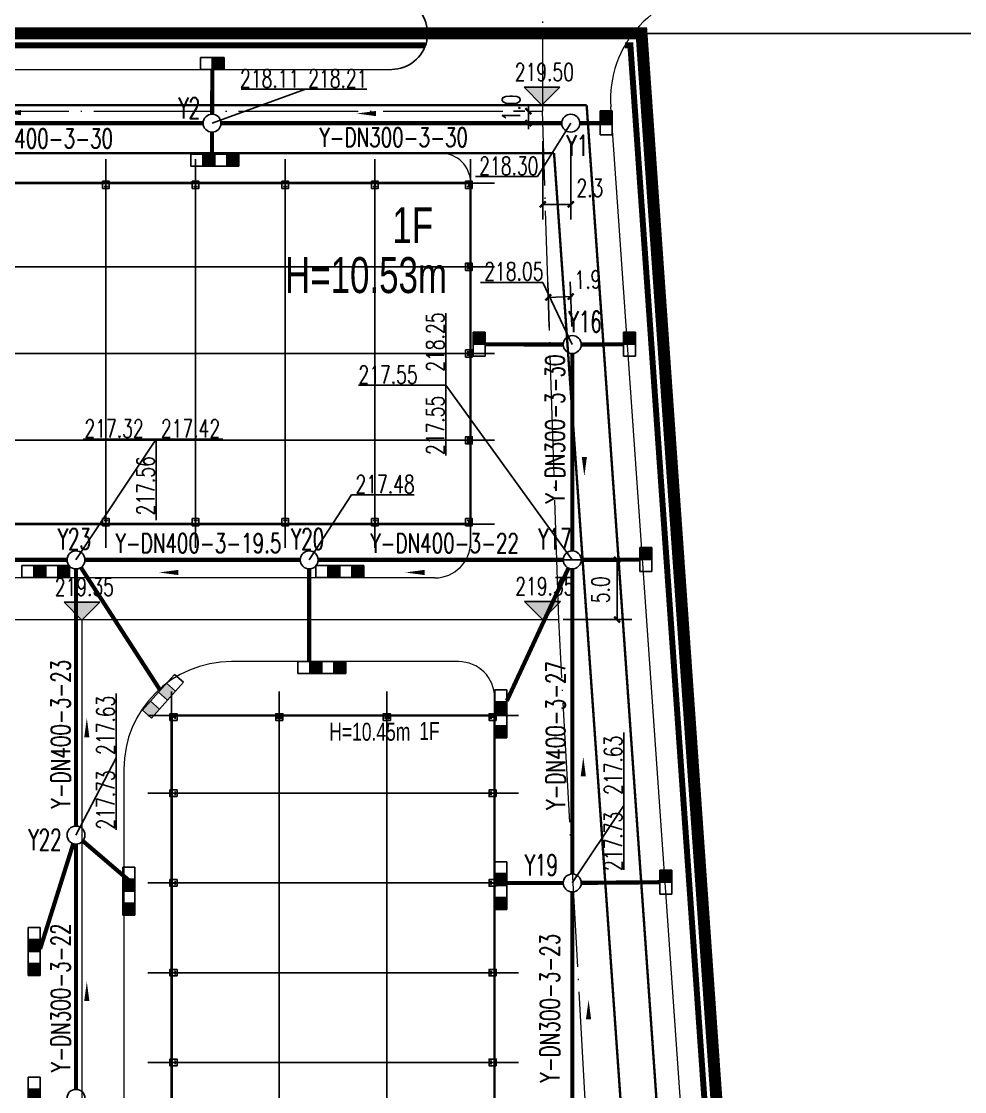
# Model space of a CAD drawing. Header units: metres. Extents: x 497246 to 997717, y 2998582 to 5998198.
# Drawn here: x 500507.6 to 500586.5, y 2999165.9 to 2999255.3 of the extents above; entities that cross this region are included whole.
import ezdxf
from ezdxf.enums import TextEntityAlignment as Align

# ---------------------------------------------------------------- set-up
doc = ezdxf.new("R2010")
doc.units = ezdxf.units.M
doc.header["$LTSCALE"] = 1000
for name, pattern in [('ACAD_ISO05W100', [34, 24, -3, 0.5, -3, 0.5, -3]), ('CENTER', [2, 1.25, -0.25, 0.25, -0.25]), ('DASH', [0.35, 0.25, -0.1]), ('DASHED', [19.05, 12.7, -6.35]), ('DOTE', [2.42, 2, -0.2, 0.02, -0.2]), ('PHANTOM2', [31.75, 15.875, -3.175, 3.175, -3.175, 3.175, -3.175])]:
    doc.linetypes.add(name, pattern=pattern)
doc.layers.get('0').update_dxf_attribs({"linetype": 'CONTINUOUS'})
doc.layers.get('Defpoints').update_dxf_attribs({"linetype": 'CONTINUOUS'})
for name, color, linetype in [('COLUMN', 9, 'CONTINUOUS'), ('DIM_ELEV', 3, 'CONTINUOUS'), ('DOTE', 1, 'CENTER'), ('PIPE-雨水', 4, 'CONTINUOUS'), ('PUB_TEXT', 7, 'CONTINUOUS'), ('RD-红线', 7, 'CONTINUOUS'), ('TEXT_雨水', 7, 'CONTINUOUS'), ('TWT_DIM', 3, 'CONTINUOUS'), ('TWT_雨水口', 4, 'CONTINUOUS'), ('WELL_雨水', 4, 'CONTINUOUS'), ('YD-R2', 50, 'CONTINUOUS'), ('围墙', 6, 'FENCELINE2'), ('图例层', 7, 'CONTINUOUS'), ('建筑', 7, 'CONTINUOUS'), ('文字', 255, 'CONTINUOUS'), ('新建建筑', 2, 'CONTINUOUS'), ('用地边界', 7, 'CONTINUOUS'), ('红线', 1, 'PHANTOM2'), ('雨水标注', 100, 'CONTINUOUS')]:
    doc.layers.add(name, color=color, linetype=linetype)
doc.layers.add('道路', color=4, linetype='CONTINUOUS', lineweight=15)
doc.layers.add('道路中线', color=1, linetype='DOTE', lineweight=13)
doc.styles.add('_TCH_DIM', font='SIMPLEX', dxfattribs={"bigfont": 'GBCBIG'})
doc.styles.add('_TCH_DIM_T3', font='SIMPLEX', dxfattribs={"width": 0.705882, "bigfont": 'GBCBIG'})
doc.styles.add('_TWT_WELL', font='SIMPLEX', dxfattribs={"width": 0.8, "height": 3.5, "bigfont": 'HZTXT'})
doc.styles.add('HZTXT', font='txt', dxfattribs={"width": 0.7, "bigfont": 'HZTXT'})
doc.styles.add('TG_LINETYPE', font='SIMPLEX', dxfattribs={"width": 0.8, "height": 3, "bigfont": 'HZTXT'})
doc.styles.add('亨利项目总图布置_2022_8_8_t3--03$0$亨利项目总图布置_2022_8_8_t3--02$0$CEC', font='ARIALN.TTF')
doc.linetypes.add('FENCELINE2', pattern='A,6.35,-2.54,[132,ltypeshp.shx,S=2.54,R=0,X=-2.54,Y=0],-2.54,25.4', length=36.83)
doc.linetypes.add('TG_W', pattern='A,2,-0.3,["W",TG_LINETYPE,S=0.1,R=0,X=-0.23,Y=-0.15],0', length=2.3)
doc.linetypes.add('TG_Y', pattern='A,2,-0.3,["Y",TG_LINETYPE,S=0.1,R=0,X=-0.23,Y=-0.15],0', length=2.3)
doc.dimstyles.new('_TWT_ARCH&&1', dxfattribs={"dimtxt": 1.4875, "dimasz": 0.5, "dimexe": 1.25, "dimexo": 1.5, "dimgap": 0.63125, "dimtad": 1, "dimdec": 1, "dimzin": 0, "dimdsep": 46, "dimtxsty": '_TCH_DIM_T3', "dimblk": 'ARCHTICK', "dimcen": 0.09, "dimclrt": 7, "dimazin": 2, "dimtfac": 1, "dimtdec": 1, "dimtix": 1, "dimtmove": 2, "dimatfit": 3, "dimfxl": 1, "dimtolj": 1, "dimtzin": 0, "dimarcsym": 0})

# ---------------------------------------------------------------- blocks, each defined once
blk = doc.blocks.new('_ArchTick')
at = {"color": 0, "linetype": 'ByBlock', "const_width": 0.4}
blk.add_lwpolyline([(-0.5, -0.5), (0.5, 0.5)], dxfattribs=at)
blk = doc.blocks.new('*D282')
at = {"layer": 'Defpoints', "color": 0, "transparency": 16777216}
for p in [(500551.403, 2999210.333), (500557.398, 2999210.333), (500551.403, 2999205.34)]:
    blk.add_point(p, dxfattribs=at)
at = {"layer": 'TWT_DIM', "color": 0, "lineweight": -2, "transparency": 16777216}
for p, q in [((500552.903, 2999210.333), (500558.648, 2999210.333)), ((500557.398, 2999205.34), (500557.398, 2999210.333)), ((500552.903, 2999205.34), (500558.648, 2999205.34))]:
    blk.add_line(p, q, dxfattribs=at)
at = {"layer": 'TWT_DIM', "color": 0, "lineweight": -2, "transparency": 16777216, "xscale": 0.5, "yscale": 0.5, "zscale": 0.5}
for p, rotation in [((500557.398, 2999210.333), 90), ((500557.398, 2999205.34), 270)]:
    blk.add_blockref('_ArchTick', p, dxfattribs=dict(at, rotation=rotation))
at = {"layer": 'TWT_DIM', "color": 7, "transparency": 16777216, "insert": (500556.023, 2999207.836), "char_height": 1.4875, "attachment_point": 5, "rotation": 90, "style": '_TCH_DIM_T3'}
blk.add_mtext('\\A1;5.0', dxfattribs=at)
blk = doc.blocks.new('*D286')
at = {"layer": 'Defpoints', "color": 0, "transparency": 16777216}
for p in [(500549.984, 2999247.833), (500551.187, 2999247.833), (500551.187, 2999246.833)]:
    blk.add_point(p, dxfattribs=at)
at = {"layer": 'TWT_DIM', "color": 0, "lineweight": -2, "transparency": 16777216}
for p, q in [((500549.984, 2999247.833), (500549.984, 2999248.333)), ((500549.687, 2999247.833), (500548.734, 2999247.833)), ((500549.984, 2999246.833), (500549.984, 2999247.833)), ((500549.687, 2999246.833), (500548.734, 2999246.833)), ((500549.984, 2999246.833), (500549.984, 2999246.333))]:
    blk.add_line(p, q, dxfattribs=at)
at = {"layer": 'TWT_DIM', "color": 0, "lineweight": -2, "transparency": 16777216, "xscale": 0.5, "yscale": 0.5, "zscale": 0.5}
for p, rotation in [((500549.984, 2999247.833), 270), ((500549.984, 2999246.833), 90)]:
    blk.add_blockref('_ArchTick', p, dxfattribs=dict(at, rotation=rotation))
at = {"layer": 'TWT_DIM', "color": 7, "transparency": 16777216, "insert": (500548.549, 2999248.114), "char_height": 1.4875, "attachment_point": 5, "rotation": 90, "style": '_TCH_DIM_T3'}
blk.add_mtext('\\A1;1.0', dxfattribs=at)
blk = doc.blocks.new('*D295')
at = {"layer": 'Defpoints', "color": 0, "transparency": 16777216}
for p in [(500553.526, 2999232.336), (500551.783, 2999228.273), (500553.655, 2999228.333)]:
    blk.add_point(p, dxfattribs=at)
at = {"layer": 'TWT_DIM', "color": 0, "lineweight": -2, "transparency": 16777216}
for p, q in [((500551.735, 2999229.772), (500551.614, 2999233.526)), ((500553.607, 2999229.832), (500553.486, 2999233.586)), ((500551.654, 2999232.276), (500553.526, 2999232.336))]:
    blk.add_line(p, q, dxfattribs=at)
at = {"layer": 'TWT_DIM', "color": 0, "lineweight": -2, "transparency": 16777216, "xscale": 0.5, "yscale": 0.5, "zscale": 0.5}
for p, rotation in [((500551.654, 2999232.276), 181.8391519101603), ((500553.526, 2999232.336), 1.839151910160315)]:
    blk.add_blockref('_ArchTick', p, dxfattribs=dict(at, rotation=rotation))
at = {"layer": 'TWT_DIM', "color": 7, "transparency": 16777216, "insert": (500554.956, 2999233.758), "char_height": 1.4875, "attachment_point": 5, "rotation": 1.83915, "style": '_TCH_DIM_T3'}
blk.add_mtext('\\A1;1.9', dxfattribs=at)
blk = doc.blocks.new('*D296')
at = {"layer": 'Defpoints', "color": 0, "transparency": 16777216}
for p in [(500551.187, 2999246.833), (500553.53, 2999246.833), (500553.53, 2999240.047)]:
    blk.add_point(p, dxfattribs=at)
at = {"layer": 'TWT_DIM', "color": 0, "lineweight": -2, "transparency": 16777216}
for p, q in [((500551.187, 2999245.333), (500551.187, 2999238.797)), ((500553.53, 2999245.333), (500553.53, 2999238.797)), ((500551.187, 2999240.047), (500553.53, 2999240.047))]:
    blk.add_line(p, q, dxfattribs=at)
at = {"layer": 'TWT_DIM', "color": 0, "lineweight": -2, "transparency": 16777216, "xscale": 0.5, "yscale": 0.5, "zscale": 0.5, "rotation": 180}
blk.add_blockref('_ArchTick', (500551.187, 2999240.047), dxfattribs=at)
at = {"layer": 'TWT_DIM', "color": 0, "lineweight": -2, "transparency": 16777216, "xscale": 0.5, "yscale": 0.5, "zscale": 0.5}
blk.add_blockref('_ArchTick', (500553.53, 2999240.047), dxfattribs=at)
at = {"layer": 'TWT_DIM', "color": 7, "transparency": 16777216, "insert": (500555.13, 2999241.422), "char_height": 1.4875, "attachment_point": 5, "style": '_TCH_DIM_T3'}
blk.add_mtext('\\A1;2.3', dxfattribs=at)
blk = doc.blocks.new('$TwtSys$00000187')
blk.add_circle((0, 0), 0.5)
blk = doc.blocks.new('$TwtSys$00000424')
for p, q in [((-500, 250), (500, 250)), ((-500, -250), (-500, 250)), ((0, -250), (0, 250)), ((500, 250), (500, -250)), ((500, -250), (-500, -250))]:
    blk.add_line(p, q)
blk.add_solid([(0, 250), (500, 250), (0, -250), (500, -250)])
blk = doc.blocks.new('$TwtSys$00000425')
for p, q in [((-1000, -250), (-1000, 250)), ((-1000, 250), (0, 250)), ((-500, -250), (-500, 250)), ((0, 250), (1000, 250)), ((0, 250), (0, -250)), ((0, -250), (0, 250)), ((500, -250), (500, 250)), ((1000, 250), (1000, -250)), ((0, -250), (-1000, -250)), ((1000, -250), (0, -250))]:
    blk.add_line(p, q)
for points in [[(-500, 250), (0, 250), (-500, -250), (0, -250)], [(500, 250), (1000, 250), (500, -250), (1000, -250)]]:
    blk.add_solid(points)

msp = doc.modelspace()

# ---------------------------------------------------------------- hatches: boundary and pattern name
at = {"layer": 'DIM_ELEV'}
for points in [[(500551.121, 2999248.337), (500549.621, 2999249.837), (500552.621, 2999249.837)], [(500512.653, 2999205.307), (500511.153, 2999206.807), (500514.153, 2999206.807)], [(500551.163, 2999205.356), (500549.663, 2999206.856), (500552.663, 2999206.856)]]:
    msp.add_hatch(color=0, dxfattribs=at).paths.add_polyline_path(points)

# ---------------------------------------------------------------- linework, layer by layer
at = {"color": 0, "ltscale": 0.1}
msp.add_arc((500538.553, 2999254.333), 3, 270, 66.44354, dxfattribs=at)
at = {"layer": 'COLUMN', "color": 7}
for points in [[(500514.38, 2999241.383), (500514.93, 2999241.383), (500514.93, 2999241.983), (500514.38, 2999241.983)], [(500521.88, 2999241.383), (500522.43, 2999241.383), (500522.43, 2999241.983), (500521.88, 2999241.983)], [(500529.38, 2999241.383), (500529.93, 2999241.383), (500529.93, 2999241.983), (500529.38, 2999241.983)], [(500536.88, 2999241.383), (500537.43, 2999241.383), (500537.43, 2999241.983), (500536.88, 2999241.983)], [(500544.74, 2999241.383), (500545.29, 2999241.383), (500545.29, 2999241.983), (500544.74, 2999241.983)], [(500544.74, 2999234.533), (500545.29, 2999234.533), (500545.29, 2999235.133), (500544.74, 2999235.133)], [(500544.74, 2999227.283), (500545.29, 2999227.283), (500545.29, 2999227.883), (500544.74, 2999227.883)], [(500544.74, 2999220.033), (500545.29, 2999220.033), (500545.29, 2999220.633), (500544.74, 2999220.633)], [(500514.38, 2999213.183), (500514.93, 2999213.183), (500514.93, 2999213.783), (500514.38, 2999213.783)], [(500521.88, 2999213.183), (500522.43, 2999213.183), (500522.43, 2999213.783), (500521.88, 2999213.783)], [(500529.38, 2999213.183), (500529.93, 2999213.183), (500529.93, 2999213.783), (500529.38, 2999213.783)], [(500536.88, 2999213.183), (500537.43, 2999213.183), (500537.43, 2999213.783), (500536.88, 2999213.783)], [(500544.74, 2999213.183), (500545.29, 2999213.183), (500545.29, 2999213.783), (500544.74, 2999213.783)], [(500520.605, 2999196.918), (500520.605, 2999197.468), (500520.005, 2999197.468), (500520.005, 2999196.918)], [(500529.455, 2999196.918), (500529.455, 2999197.468), (500528.855, 2999197.468), (500528.855, 2999196.918)], [(500538.455, 2999196.918), (500538.455, 2999197.468), (500537.855, 2999197.468), (500537.855, 2999196.918)], [(500547.305, 2999196.918), (500547.305, 2999197.468), (500546.705, 2999197.468), (500546.705, 2999196.918)], [(500520.605, 2999190.558), (500520.605, 2999191.108), (500520.005, 2999191.108), (500520.005, 2999190.558)], [(500547.305, 2999190.558), (500547.305, 2999191.108), (500546.705, 2999191.108), (500546.705, 2999190.558)], [(500520.605, 2999183.058), (500520.605, 2999183.608), (500520.005, 2999183.608), (500520.005, 2999183.058)], [(500547.305, 2999183.058), (500547.305, 2999183.608), (500546.705, 2999183.608), (500546.705, 2999183.058)], [(500520.605, 2999175.558), (500520.605, 2999176.108), (500520.005, 2999176.108), (500520.005, 2999175.558)], [(500547.305, 2999175.558), (500547.305, 2999176.108), (500546.705, 2999176.108), (500546.705, 2999175.558)], [(500520.605, 2999168.058), (500520.605, 2999168.608), (500520.005, 2999168.608), (500520.005, 2999168.058)], [(500547.305, 2999168.058), (500547.305, 2999168.608), (500546.705, 2999168.608), (500546.705, 2999168.058)]]:
    msp.add_lwpolyline(points, close=True, dxfattribs=at)
for points in [[(500514.515, 2999241.833), (500514.795, 2999241.833), (500514.795, 2999241.821), (500514.66, 2999241.821), (500514.66, 2999241.545), (500514.795, 2999241.545), (500514.795, 2999241.533), (500514.515, 2999241.533), (500514.515, 2999241.545), (500514.65, 2999241.545), (500514.65, 2999241.821), (500514.515, 2999241.821), (500514.515, 2999241.833)], [(500522.015, 2999241.833), (500522.295, 2999241.833), (500522.295, 2999241.821), (500522.16, 2999241.821), (500522.16, 2999241.545), (500522.295, 2999241.545), (500522.295, 2999241.533), (500522.015, 2999241.533), (500522.015, 2999241.545), (500522.15, 2999241.545), (500522.15, 2999241.821), (500522.015, 2999241.821), (500522.015, 2999241.833)], [(500529.515, 2999241.833), (500529.795, 2999241.833), (500529.795, 2999241.821), (500529.66, 2999241.821), (500529.66, 2999241.545), (500529.795, 2999241.545), (500529.795, 2999241.533), (500529.515, 2999241.533), (500529.515, 2999241.545), (500529.65, 2999241.545), (500529.65, 2999241.821), (500529.515, 2999241.821), (500529.515, 2999241.833)], [(500537.015, 2999241.833), (500537.295, 2999241.833), (500537.295, 2999241.821), (500537.16, 2999241.821), (500537.16, 2999241.545), (500537.295, 2999241.545), (500537.295, 2999241.533), (500537.015, 2999241.533), (500537.015, 2999241.545), (500537.15, 2999241.545), (500537.15, 2999241.821), (500537.015, 2999241.821), (500537.015, 2999241.833)], [(500544.875, 2999241.833), (500545.155, 2999241.833), (500545.155, 2999241.821), (500545.02, 2999241.821), (500545.02, 2999241.545), (500545.155, 2999241.545), (500545.155, 2999241.533), (500544.875, 2999241.533), (500544.875, 2999241.545), (500545.01, 2999241.545), (500545.01, 2999241.821), (500544.875, 2999241.821), (500544.875, 2999241.833)], [(500544.875, 2999234.983), (500545.155, 2999234.983), (500545.155, 2999234.971), (500545.02, 2999234.971), (500545.02, 2999234.695), (500545.155, 2999234.695), (500545.155, 2999234.683), (500544.875, 2999234.683), (500544.875, 2999234.695), (500545.01, 2999234.695), (500545.01, 2999234.971), (500544.875, 2999234.971), (500544.875, 2999234.983)], [(500544.875, 2999227.733), (500545.155, 2999227.733), (500545.155, 2999227.721), (500545.02, 2999227.721), (500545.02, 2999227.445), (500545.155, 2999227.445), (500545.155, 2999227.433), (500544.875, 2999227.433), (500544.875, 2999227.445), (500545.01, 2999227.445), (500545.01, 2999227.721), (500544.875, 2999227.721), (500544.875, 2999227.733)], [(500544.875, 2999220.483), (500545.155, 2999220.483), (500545.155, 2999220.471), (500545.02, 2999220.471), (500545.02, 2999220.195), (500545.155, 2999220.195), (500545.155, 2999220.183), (500544.875, 2999220.183), (500544.875, 2999220.195), (500545.01, 2999220.195), (500545.01, 2999220.471), (500544.875, 2999220.471), (500544.875, 2999220.483)], [(500514.515, 2999213.633), (500514.795, 2999213.633), (500514.795, 2999213.621), (500514.66, 2999213.621), (500514.66, 2999213.345), (500514.795, 2999213.345), (500514.795, 2999213.333), (500514.515, 2999213.333), (500514.515, 2999213.345), (500514.65, 2999213.345), (500514.65, 2999213.621), (500514.515, 2999213.621), (500514.515, 2999213.633)], [(500522.015, 2999213.633), (500522.295, 2999213.633), (500522.295, 2999213.621), (500522.16, 2999213.621), (500522.16, 2999213.345), (500522.295, 2999213.345), (500522.295, 2999213.333), (500522.015, 2999213.333), (500522.015, 2999213.345), (500522.15, 2999213.345), (500522.15, 2999213.621), (500522.015, 2999213.621), (500522.015, 2999213.633)], [(500529.515, 2999213.633), (500529.795, 2999213.633), (500529.795, 2999213.621), (500529.66, 2999213.621), (500529.66, 2999213.345), (500529.795, 2999213.345), (500529.795, 2999213.333), (500529.515, 2999213.333), (500529.515, 2999213.345), (500529.65, 2999213.345), (500529.65, 2999213.621), (500529.515, 2999213.621), (500529.515, 2999213.633)], [(500537.015, 2999213.633), (500537.295, 2999213.633), (500537.295, 2999213.621), (500537.16, 2999213.621), (500537.16, 2999213.345), (500537.295, 2999213.345), (500537.295, 2999213.333), (500537.015, 2999213.333), (500537.015, 2999213.345), (500537.15, 2999213.345), (500537.15, 2999213.621), (500537.015, 2999213.621), (500537.015, 2999213.633)], [(500544.875, 2999213.633), (500545.155, 2999213.633), (500545.155, 2999213.621), (500545.02, 2999213.621), (500545.02, 2999213.345), (500545.155, 2999213.345), (500545.155, 2999213.333), (500544.875, 2999213.333), (500544.875, 2999213.345), (500545.01, 2999213.345), (500545.01, 2999213.621), (500544.875, 2999213.621), (500544.875, 2999213.633)], [(500520.155, 2999197.053), (500520.155, 2999197.333), (500520.167, 2999197.333), (500520.167, 2999197.198), (500520.443, 2999197.198), (500520.443, 2999197.333), (500520.455, 2999197.333), (500520.455, 2999197.053), (500520.443, 2999197.053), (500520.443, 2999197.188), (500520.167, 2999197.188), (500520.167, 2999197.053), (500520.155, 2999197.053)], [(500529.005, 2999197.053), (500529.005, 2999197.333), (500529.017, 2999197.333), (500529.017, 2999197.198), (500529.293, 2999197.198), (500529.293, 2999197.333), (500529.305, 2999197.333), (500529.305, 2999197.053), (500529.293, 2999197.053), (500529.293, 2999197.188), (500529.017, 2999197.188), (500529.017, 2999197.053), (500529.005, 2999197.053)], [(500538.005, 2999197.053), (500538.005, 2999197.333), (500538.017, 2999197.333), (500538.017, 2999197.198), (500538.293, 2999197.198), (500538.293, 2999197.333), (500538.305, 2999197.333), (500538.305, 2999197.053), (500538.293, 2999197.053), (500538.293, 2999197.188), (500538.017, 2999197.188), (500538.017, 2999197.053), (500538.005, 2999197.053)], [(500546.855, 2999197.053), (500546.855, 2999197.333), (500546.867, 2999197.333), (500546.867, 2999197.198), (500547.143, 2999197.198), (500547.143, 2999197.333), (500547.155, 2999197.333), (500547.155, 2999197.053), (500547.143, 2999197.053), (500547.143, 2999197.188), (500546.867, 2999197.188), (500546.867, 2999197.053), (500546.855, 2999197.053)], [(500520.155, 2999190.693), (500520.155, 2999190.973), (500520.167, 2999190.973), (500520.167, 2999190.838), (500520.443, 2999190.838), (500520.443, 2999190.973), (500520.455, 2999190.973), (500520.455, 2999190.693), (500520.443, 2999190.693), (500520.443, 2999190.828), (500520.167, 2999190.828), (500520.167, 2999190.693), (500520.155, 2999190.693)], [(500546.855, 2999190.693), (500546.855, 2999190.973), (500546.867, 2999190.973), (500546.867, 2999190.838), (500547.143, 2999190.838), (500547.143, 2999190.973), (500547.155, 2999190.973), (500547.155, 2999190.693), (500547.143, 2999190.693), (500547.143, 2999190.828), (500546.867, 2999190.828), (500546.867, 2999190.693), (500546.855, 2999190.693)], [(500520.155, 2999183.193), (500520.155, 2999183.473), (500520.167, 2999183.473), (500520.167, 2999183.338), (500520.443, 2999183.338), (500520.443, 2999183.473), (500520.455, 2999183.473), (500520.455, 2999183.193), (500520.443, 2999183.193), (500520.443, 2999183.328), (500520.167, 2999183.328), (500520.167, 2999183.193), (500520.155, 2999183.193)], [(500546.855, 2999183.193), (500546.855, 2999183.473), (500546.867, 2999183.473), (500546.867, 2999183.338), (500547.143, 2999183.338), (500547.143, 2999183.473), (500547.155, 2999183.473), (500547.155, 2999183.193), (500547.143, 2999183.193), (500547.143, 2999183.328), (500546.867, 2999183.328), (500546.867, 2999183.193), (500546.855, 2999183.193)], [(500520.155, 2999175.693), (500520.155, 2999175.973), (500520.167, 2999175.973), (500520.167, 2999175.838), (500520.443, 2999175.838), (500520.443, 2999175.973), (500520.455, 2999175.973), (500520.455, 2999175.693), (500520.443, 2999175.693), (500520.443, 2999175.828), (500520.167, 2999175.828), (500520.167, 2999175.693), (500520.155, 2999175.693)], [(500546.855, 2999175.693), (500546.855, 2999175.973), (500546.867, 2999175.973), (500546.867, 2999175.838), (500547.143, 2999175.838), (500547.143, 2999175.973), (500547.155, 2999175.973), (500547.155, 2999175.693), (500547.143, 2999175.693), (500547.143, 2999175.828), (500546.867, 2999175.828), (500546.867, 2999175.693), (500546.855, 2999175.693)], [(500520.155, 2999168.193), (500520.155, 2999168.473), (500520.167, 2999168.473), (500520.167, 2999168.338), (500520.443, 2999168.338), (500520.443, 2999168.473), (500520.455, 2999168.473), (500520.455, 2999168.193), (500520.443, 2999168.193), (500520.443, 2999168.328), (500520.167, 2999168.328), (500520.167, 2999168.193), (500520.155, 2999168.193)], [(500546.855, 2999168.193), (500546.855, 2999168.473), (500546.867, 2999168.473), (500546.867, 2999168.338), (500547.143, 2999168.338), (500547.143, 2999168.473), (500547.155, 2999168.473), (500547.155, 2999168.193), (500547.143, 2999168.193), (500547.143, 2999168.328), (500546.867, 2999168.328), (500546.867, 2999168.193), (500546.855, 2999168.193)]]:
    msp.add_lwpolyline(points, dxfattribs=at)
at = {"layer": 'DIM_ELEV', "color": 0}
for p, q in [((500551.121, 2999248.337), (500549.621, 2999249.837)), ((500549.621, 2999249.837), (500552.621, 2999249.837)), ((500551.121, 2999248.337), (500552.621, 2999249.837)), ((500512.653, 2999205.307), (500511.153, 2999206.807)), ((500511.153, 2999206.807), (500514.153, 2999206.807)), ((500512.653, 2999205.307), (500514.153, 2999206.807)), ((500551.163, 2999205.356), (500549.663, 2999206.856)), ((500549.663, 2999206.856), (500552.663, 2999206.856)), ((500551.163, 2999205.356), (500552.663, 2999206.856))]:
    msp.add_line(p, q, dxfattribs=at)
at = {"layer": 'DOTE'}
for p, q in [((500514.655, 2999211.333), (500514.655, 2999243.833)), ((500522.155, 2999211.333), (500522.155, 2999243.833)), ((500529.655, 2999211.333), (500529.655, 2999243.833)), ((500537.155, 2999211.333), (500537.155, 2999243.833)), ((500545.155, 2999211.333), (500545.155, 2999243.833)), ((500340.155, 2999241.833), (500547.155, 2999241.833)), ((500340.155, 2999234.833), (500547.155, 2999234.833)), ((500340.155, 2999227.583), (500547.155, 2999227.583)), ((500340.155, 2999220.333), (500547.155, 2999220.333)), ((500340.155, 2999213.333), (500547.155, 2999213.333)), ((500520.155, 2999076.333), (500520.155, 2999199.333)), ((500529.155, 2999076.333), (500529.155, 2999199.333)), ((500538.155, 2999076.333), (500538.155, 2999199.333)), ((500547.155, 2999076.333), (500547.155, 2999199.333)), ((500549.155, 2999197.333), (500518.155, 2999197.333)), ((500549.155, 2999190.833), (500518.155, 2999190.833)), ((500549.155, 2999183.333), (500518.155, 2999183.333)), ((500549.155, 2999175.833), (500518.155, 2999175.833)), ((500549.155, 2999168.333), (500518.155, 2999168.333))]:
    msp.add_line(p, q, dxfattribs=at)
at = {"layer": 'PIPE-雨水', "color": 0, "linetype": 'TG_Y', "ltscale": 2.5, "const_width": 0.35}
for points in [[(500523.539, 2999247.583), (500523.56, 2999251.333)], [(500523.521, 2999244.248), (500523.531, 2999246.083)]]:
    msp.add_lwpolyline(points, dxfattribs=at)
at = {"layer": 'PIPE-雨水', "color": 70, "linetype": 'ByBlock'}
for points in [[(500510.42, 2999247.713, 0, 0, 0), (500505.937, 2999247.72, 0, 0.432, 0), (500507.557, 2999247.717, 0, 0, 0)], [(500540.105, 2999247.636, 0, 0, 0), (500535.622, 2999247.643, 0, 0.432, 0), (500537.242, 2999247.64, 0, 0, 0)], [(500554.67, 2999221.806, 0, 0, 0), (500554.663, 2999217.323, 0, 0.432, 0), (500554.665, 2999218.943, 0, 0, 0)], [(500523.582, 2999209.277, 0, 0, 0), (500519.099, 2999209.283, 0, 0.432, 0), (500520.719, 2999209.281, 0, 0, 0)], [(500544.172, 2999209.277, 0, 0, 0), (500539.689, 2999209.283, 0, 0.432, 0), (500541.309, 2999209.281, 0, 0, 0)], [(500513.054, 2999192.635, 0, 0, 0), (500513.061, 2999197.118, 0, 0.432, 0), (500513.058, 2999195.498, 0, 0, 0)], [(500554.573, 2999189.39, 0, 0, 0), (500554.579, 2999193.872, 0, 0.432, 0), (500554.577, 2999192.252, 0, 0, 0)], [(500513.054, 2999170.6, 0, 0, 0), (500513.061, 2999175.082, 0, 0.432, 0), (500513.058, 2999173.462, 0, 0, 0)], [(500555.013, 2999169.082, 0, 0, 0), (500555.02, 2999173.565, 0, 0.432, 0), (500555.017, 2999171.945, 0, 0, 0)]]:
    msp.add_lwpolyline(points, format="xyseb", dxfattribs=at)
at = {"layer": 'PIPE-雨水', "color": 0, "linetype": 'TG_Y', "ltscale": 0.005, "const_width": 0.35}
for points in [[(500494.28, 2999246.833), (500522.78, 2999246.833)], [(500524.28, 2999246.833), (500552.78, 2999246.833)], [(500554.28, 2999246.833), (500556.968, 2999246.833)], [(500546.371, 2999228.354), (500552.905, 2999228.335)], [(500553.655, 2999211.083), (500553.655, 2999227.583)], [(500554.405, 2999228.336), (500557.949, 2999228.353)], [(500484.905, 2999210.333), (500511.405, 2999210.333)], [(500512.905, 2999210.333), (500530.905, 2999210.333)], [(500532.405, 2999210.333), (500552.905, 2999210.333)], [(500554.405, 2999210.335), (500559.305, 2999210.354)], [(500512.155, 2999209.583), (500512.155, 2999188.083)], [(500553.655, 2999184.083), (500553.655, 2999209.583)], [(500512.155, 2999186.583), (500512.155, 2999166.083)], [(500553.655, 2999161.083), (500553.655, 2999182.583)]]:
    msp.add_lwpolyline(points, dxfattribs=at)
at = {"layer": 'PIPE-雨水', "color": 0, "linetype": 'TG_Y', "ltscale": 0.0025, "const_width": 0.35}
for points in [[(500512.562, 2999209.703), (500519.192, 2999199.453)], [(500509.155, 2999177.812), (500511.929, 2999186.617)], [(500554.405, 2999183.339), (500560.989, 2999183.392)]]:
    msp.add_lwpolyline(points, dxfattribs=at)
at = {"layer": 'PIPE-雨水', "color": 0, "linetype": 'TG_W', "ltscale": 2.5, "const_width": 0.35}
for points in [[(500548.186, 2999198.552), (500553.339, 2999209.652)], [(500512.725, 2999186.845), (500516.516, 2999183.6)], [(500547.155, 2999183.333), (500552.905, 2999183.333)]]:
    msp.add_lwpolyline(points, dxfattribs=at)
at = {"layer": 'PIPE-雨水', "color": 0, "linetype": 'TG_Y', "ltscale": 0.003, "const_width": 0.35}
msp.add_lwpolyline([(500531.655, 2999209.583), (500531.655, 2999201.846)], dxfattribs=at)
at = {"layer": 'RD-红线', "ltscale": 0.1}
msp.add_lwpolyline([(500146.938, 2999232.918), (500146.888, 2999234.333, -0.414214), (500166.888, 2999254.333), (500562.501, 2999254.333)], format="xyb", dxfattribs=at)
msp.add_lwpolyline([(500146.938, 2999232.918), (500146.888, 2999234.333, -0.414214), (500166.888, 2999254.333), (500562.501, 2999254.333)], format="xyb", dxfattribs=at)
at = {"layer": 'YD-R2', "color": 0}
msp.add_lwpolyline([(500584.254, 2998901.333), (500577.774, 2998993.552), (500579.162, 2999023.723), (500571.746, 2999129.26), (500566.152, 2999158.941), (500559.448, 2999254.333)], dxfattribs=at)
at = {"layer": '围墙', "ltscale": 0.3, "const_width": 0.5, "flags": 128}
msp.add_lwpolyline([(500150.486, 2999162.67, 0.01723), (500147.937, 2999232.971), (500147.888, 2999234.35, -0.413944), (500166.888, 2999253.333), (500541.381, 2999253.333)], format="xyb", dxfattribs=at)
msp.add_lwpolyline([(500558.055, 2999253.333), (500558.516, 2999253.333), (500565.158, 2999158.813), (500570.752, 2999129.132), (500575.587, 2999060.333)], dxfattribs=at)
at = {"layer": '图例层', "color": 1, "linetype": 'DASHED', "ltscale": 0.5}
msp.add_line((500165.399, 2999248.333), (500551.155, 2999248.333), dxfattribs=at)
at = {"layer": '图例层', "color": 1, "linetype": 'DASHED', "ltscale": 0.5, "const_width": 0.2}
for points in [[(500170.866, 2999248.333), (500554.858, 2999248.333)], [(500554.858, 2999248.333), (500561.184, 2999158.3), (500566.779, 2999128.619), (500574.154, 2999023.663), (500572.766, 2998993.491), (500578.679, 2998909.333)]]:
    msp.add_lwpolyline(points, dxfattribs=at)
at = {"layer": '图例层', "color": 11, "linetype": 'DASH', "ltscale": 20, "const_width": 0.2, "flags": 128}
for points in [[(500171.239, 2999244.333), (500552.131, 2999244.333)], [(500552.131, 2999244.333), (500558.204, 2999157.916), (500563.798, 2999128.235), (500571.149, 2999023.626), (500569.761, 2998993.455), (500575.391, 2998913.333)]]:
    msp.add_lwpolyline(points, dxfattribs=at)
at = {"layer": '建筑', "linetype": 'Continuous', "const_width": 0.1}
for points in [[(500342.155, 2999213.333), (500545.155, 2999213.333), (500545.155, 2999241.833), (500342.155, 2999241.833)], [(500520.155, 2999197.333), (500520.155, 2999078.333), (500547.155, 2999078.333), (500547.155, 2999197.333)]]:
    msp.add_lwpolyline(points, close=True, dxfattribs=at)
at = {"layer": '新建建筑', "color": 0, "linetype": 'Continuous', "const_width": 0.2}
for points in [[(500342.155, 2999213.333), (500545.155, 2999213.333), (500545.155, 2999241.833), (500342.155, 2999241.833)], [(500520.155, 2999197.333), (500520.155, 2999078.333), (500547.155, 2999078.333), (500547.155, 2999197.333)]]:
    msp.add_lwpolyline(points, close=True, dxfattribs=at)
at = {"layer": '用地边界', "color": 0}
msp.add_lwpolyline([(500662.304, 2999254.333), (500166.888, 2999254.333, 0.414214), (500146.888, 2999234.333), (500146.938, 2999232.918, -0.017235), (500149.486, 2999162.668), (500149.784, 2998995.296), (500153.329, 2998970.302), (500153.41, 2998924.833, 0.37059), (500170.397, 2998905.061), (500171.584, 2998904.916), (500173.41, 2998904.833), (500240.418, 2998904.833), (500265.418, 2998901.333), (500622.522, 2998901.333)], format="xyb", dxfattribs=at)
at = {"layer": '红线', "color": 1, "linetype": 'ACAD_ISO05W100', "flags": 128}
for const_width in [1, 1, 1, 1, 0.7, 0.7, 0.7, 0.7]:
    msp.add_lwpolyline([(500559.448, 2999254.333), (500566.152, 2999158.941), (500571.746, 2999129.26), (500579.162, 2999023.723), (500577.774, 2998993.552), (500584.254, 2998901.333), (500265.418, 2998901.333), (500240.418, 2998904.833), (500173.41, 2998904.833), (500171.584, 2998904.916), (500170.397, 2998905.061, -0.37059), (500153.41, 2998924.833), (500153.329, 2998970.302), (500149.784, 2998995.296), (500149.486, 2999162.668, 0.017235), (500146.938, 2999232.918), (500146.888, 2999234.333, -0.414214), (500166.888, 2999254.333), (500559.448, 2999254.333)], format="xyb", close=True, dxfattribs=dict(at, const_width=const_width))
at = {"layer": '道路', "linetype": 'ByBlock', "lineweight": 0, "ltscale": 0.2}
for p, q in [((500165.46, 2999251.333), (500538.553, 2999251.333)), ((500344.655, 2999244.333), (500542.655, 2999244.333)), ((500344.655, 2999244.333), (500542.655, 2999244.333)), ((500542.155, 2999208.833), (500344.655, 2999208.833)), ((500544.155, 2999201.833), (500525.155, 2999201.833))]:
    msp.add_line(p, q, dxfattribs=at)
at = {"layer": '道路', "linetype": 'ByBlock', "ltscale": 0.2}
for p, q in [((500563.171, 2999158.556), (500556.872, 2999248.202)), ((500545.155, 2999211.833), (500545.155, 2999241.833)), ((500545.155, 2999211.833), (500545.155, 2999241.833)), ((500547.155, 2999198.833), (500547.155, 2999077.833)), ((500547.155, 2999198.833), (500547.155, 2999077.833)), ((500516.155, 2999192.833), (500516.155, 2999083.833))]:
    msp.add_line(p, q, dxfattribs=at)
for centre, radius, start, end in [((500565.85, 2999248.833), 9, 90, 184.01962), ((500542.655, 2999241.833), 2.5, 0, 90), ((500542.655, 2999241.833), 2.5, 0, 90), ((500544.155, 2999198.833), 3, 0, 90)]:
    msp.add_arc(centre, radius, start, end, dxfattribs=at)
at = {"layer": '道路', "linetype": 'ByBlock', "lineweight": 0, "ltscale": 0.2}
for centre, radius, start, end in [((500542.155, 2999211.833), 3, 270, 0), ((500542.155, 2999211.833), 3, 270, 0), ((500525.155, 2999192.833), 9, 90, 180)]:
    msp.add_arc(centre, radius, start, end, dxfattribs=at)
at = {"layer": '道路中线', "ltscale": 0.005}
for p, q in [((500551.155, 2999266.332), (500551.155, 2999247.833)), ((500551.155, 2999266.332), (500551.155, 2999247.833)), ((500332.155, 2999247.833), (500551.155, 2999247.833)), ((500332.155, 2999247.833), (500551.155, 2999247.833)), ((500552.52, 2999205.333), (500551.155, 2999247.833)), ((500552.52, 2999205.333), (500332.155, 2999205.333)), ((500512.655, 2999205.333), (500512.655, 2999067.583)), ((500560.114, 2999067.583), (500552.52, 2999205.333))]:
    msp.add_line(p, q, dxfattribs=at)
at = {"layer": '道路中线', "ltscale": 5}
for p, q in [((500551.155, 2999205.333), (500332.155, 2999205.333)), ((500512.655, 2999205.333), (500512.655, 2999067.583))]:
    msp.add_line(p, q, dxfattribs=at)
at = {"layer": '雨水标注', "color": 70}
for p, q in [((500531.346, 2999249.68), (500523.53, 2999246.833)), ((500531.346, 2999249.68), (500525.964, 2999249.68)), ((500536.472, 2999249.68), (500531.346, 2999249.68)), ((500550.759, 2999242.379), (500553.53, 2999246.833)), ((500550.759, 2999242.379), (500553.53, 2999246.833)), ((500550.759, 2999242.379), (500545.561, 2999242.379)), ((500550.759, 2999242.379), (500545.561, 2999242.379)), ((500551.182, 2999233.512), (500545.984, 2999233.512)), ((500551.182, 2999233.512), (500553.655, 2999228.333)), ((500543.087, 2999230.952), (500543.087, 2999224.93)), ((500543.087, 2999224.93), (500535.766, 2999224.93)), ((500543.087, 2999224.93), (500543.087, 2999219.05)), ((500543.087, 2999224.93), (500553.655, 2999210.333)), ((500518.865, 2999220.425), (500512.155, 2999210.333)), ((500518.865, 2999220.425), (500512.766, 2999220.425)), ((500524.432, 2999220.425), (500518.865, 2999220.425)), ((500518.865, 2999220.425), (500518.865, 2999213.653)), ((500535.197, 2999215.777), (500531.655, 2999210.333)), ((500540.422, 2999215.777), (500535.197, 2999215.777)), ((500515.516, 2999199.17), (500515.516, 2999193.796)), ((500557.96, 2999195.92), (500557.96, 2999189.802)), ((500515.516, 2999193.796), (500512.155, 2999187.333)), ((500515.516, 2999193.796), (500515.516, 2999187.783)), ((500557.96, 2999189.802), (500553.655, 2999183.333)), ((500557.96, 2999189.802), (500557.96, 2999184.42))]:
    msp.add_line(p, q, dxfattribs=at)

# ---------------------------------------------------------------- block references
at = {"layer": 'TWT_雨水口', "xscale": 0.002, "yscale": 0.002, "zscale": 0.002}
for name, p in [('$TwtSys$00000424', (500523.553, 2999251.834)), ('$TwtSys$00000425', (500523.761, 2999243.748)), ('$TwtSys$00000425', (500509.623, 2999209.358)), ('$TwtSys$00000425', (500534.225, 2999209.358)), ('$TwtSys$00000425', (500532.712, 2999201.334))]:
    msp.add_blockref(name, p, dxfattribs=at)
for name, p, rotation in [('$TwtSys$00000424', (500556.495, 2999246.872), 90), ('$TwtSys$00000424', (500545.871, 2999228.356), 90), ('$TwtSys$00000424', (500558.449, 2999228.356), 90), ('$TwtSys$00000424', (500559.805, 2999210.356), 90), ('$TwtSys$00000425', (500519.431, 2999198.942), 228.2535795049195), ('$TwtSys$00000425', (500547.686, 2999197.475), 270), ('$TwtSys$00000425', (500547.686, 2999183.11), 270), ('$TwtSys$00000425', (500516.572, 2999182.639), 270), ('$TwtSys$00000424', (500561.489, 2999183.396), 90), ('$TwtSys$00000425', (500508.657, 2999177.604), 270), ('$TwtSys$00000425', (500508.657, 2999165.11), 270)]:
    msp.add_blockref(name, p, dxfattribs=dict(at, rotation=rotation))
at = {"layer": 'WELL_雨水', "xscale": 1.5, "yscale": 1.5, "zscale": 1.5}
for p in [(500523.53, 2999246.833), (500512.155, 2999210.333), (500531.655, 2999210.333), (500512.155, 2999187.333), (500553.655, 2999183.333), (500512.155, 2999165.333)]:
    msp.add_blockref('$TwtSys$00000187', p, dxfattribs=at)
for p, rotation in [((500553.53, 2999246.833), 359.9999999998761), ((500553.655, 2999228.333), 359.9999999998776), ((500553.655, 2999210.333), 359.9999999998776)]:
    msp.add_blockref('$TwtSys$00000187', p, dxfattribs=dict(at, rotation=rotation))

# ---------------------------------------------------------------- texts
at = {"layer": 'PIPE-雨水', "color": 70, "style": 'HZTXT', "width": 0.7}
for s, p in [('Y-DN400-3-30', (500509.032, 2999245.557, 20.881)), ('Y-DN300-3-30', (500538.716, 2999245.652, 20.881)), ('Y-DN400-3-19.5', (500522.389, 2999211.732, 20.881)), ('Y-DN400-3-22', (500542.979, 2999211.732, 20.881))]:
    msp.add_text(s, height=1.6, dxfattribs=at).set_placement(p, align=Align.MIDDLE)
for s, p in [('Y-DN300-3-30', (500552.208, 2999221.276, 20.881)), ('Y-DN400-3-23', (500510.87, 2999195.768, 20.881)), ('Y-DN400-3-27', (500552.259, 2999195.668, 20.881)), ('Y-DN300-3-22', (500510.87, 2999173.733, 20.881)), ('Y-DN300-3-23', (500551.774, 2999172.87, 20.881))]:
    msp.add_text(s, height=1.6, rotation=90, dxfattribs=at).set_placement(p, align=Align.MIDDLE)
at = {"layer": 'PUB_TEXT', "color": 0, "style": '_TCH_DIM', "width": 0.705882}
for s, p in [('219.50', (500548.846, 2999250.362)), ('219.35', (500510.378, 2999207.332)), ('219.35', (500548.888, 2999207.381))]:
    msp.add_text(s, height=1.4875, dxfattribs=at).set_placement(p)
at = {"layer": 'TEXT_雨水', "style": '_TWT_WELL', "width": 0.64}
for s, p in [('Y2', (500520.708, 2999247.231)), ('Y1', (500553.164, 2999244.092)), ('Y16', (500553.329, 2999229.373)), ('Y23', (500510.621, 2999211.216)), ('Y20', (500530.121, 2999211.216)), ('Y17', (500550.802, 2999211.206)), ('Y22', (500508.165, 2999186.077)), ('Y19', (500549.668, 2999183.948))]:
    msp.add_text(s, height=1.75, dxfattribs=at).set_placement(p)
at = {"layer": '文字', "color": 7, "style": '亨利项目总图布置_2022_8_8_t3--03$0$亨利项目总图布置_2022_8_8_t3--02$0$CEC', "width": 0.85}
for s, height, p in [('1F', 3, (500538.61, 2999236.812)), ('H=10.53m', 3, (500529.631, 2999232.639)), ('H=10.45m', 1.5, (500533.337, 2999195.217)), ('1F', 1.5, (500540.86, 2999195.291))]:
    msp.add_text(s, height=height, dxfattribs=at).set_placement(p)
at = {"layer": '雨水标注', "color": 70, "style": 'HZTXT', "width": 0.7}
for s, p in [('218.11', (500528.349, 2999250.565, 20.881)), ('218.21', (500534.056, 2999250.565, 20.881)), ('218.30', (500548.352, 2999243.265, 20.881)), ('218.30', (500548.352, 2999243.265, 20.881)), ('218.05', (500548.775, 2999234.448, 20.881)), ('217.55', (500538.248, 2999225.815, 20.881)), ('217.32', (500515.342, 2999221.311, 20.881)), ('217.42', (500521.736, 2999221.311, 20.881)), ('217.48', (500538.003, 2999216.662, 20.881))]:
    msp.add_text(s, height=1.5, dxfattribs=at).set_placement(p, align=Align.MIDDLE)
for s, p in [('218.25', (500542.202, 2999228.536, 20.881)), ('217.55', (500542.202, 2999221.575, 20.881)), ('217.56', (500517.98, 2999216.524, 20.881)), ('217.63', (500514.631, 2999196.506, 20.881)), ('217.63', (500557.075, 2999193.164, 20.881)), ('217.73', (500514.631, 2999190.268, 20.881)), ('217.73', (500557.075, 2999186.805, 20.881))]:
    msp.add_text(s, height=1.5, rotation=90, dxfattribs=at).set_placement(p, align=Align.MIDDLE)

# ---------------------------------------------------------------- dimensions: what is measured, and where the dimension line sits
at = {"layer": 'TWT_DIM', "color": 3}
for base, p1, p2, angle, picture, middle in [((500549.984, 2999247.833), (500551.187, 2999246.833), (500551.187, 2999247.833), 90, '*D286', (500548.549, 2999248.114)), ((500553.53, 2999240.047), (500551.187, 2999246.833), (500553.53, 2999246.833), 0, '*D296', (500555.13, 2999241.422)), ((500553.526, 2999232.336), (500551.783, 2999228.273), (500553.655, 2999228.333), 1.83915, '*D295', (500554.956, 2999233.758))]:
    dim = msp.add_linear_dim(base=base, p1=p1, p2=p2, angle=angle, dimstyle='_TWT_ARCH&&1', dxfattribs=at)
    dim.commit()
    dim.dimension.update_dxf_attribs({"geometry": picture, "text_midpoint": middle, "dimtype": 129})
dim = msp.add_aligned_dim(p1=(500551.403, 2999205.34), p2=(500551.403, 2999210.333), distance=-5.995, dimstyle='_TWT_ARCH&&1', dxfattribs=at)
dim.commit()
dim.dimension.update_dxf_attribs({"geometry": '*D282', "text_midpoint": (500556.023, 2999207.836)})

doc.saveas('drawing.dxf')
